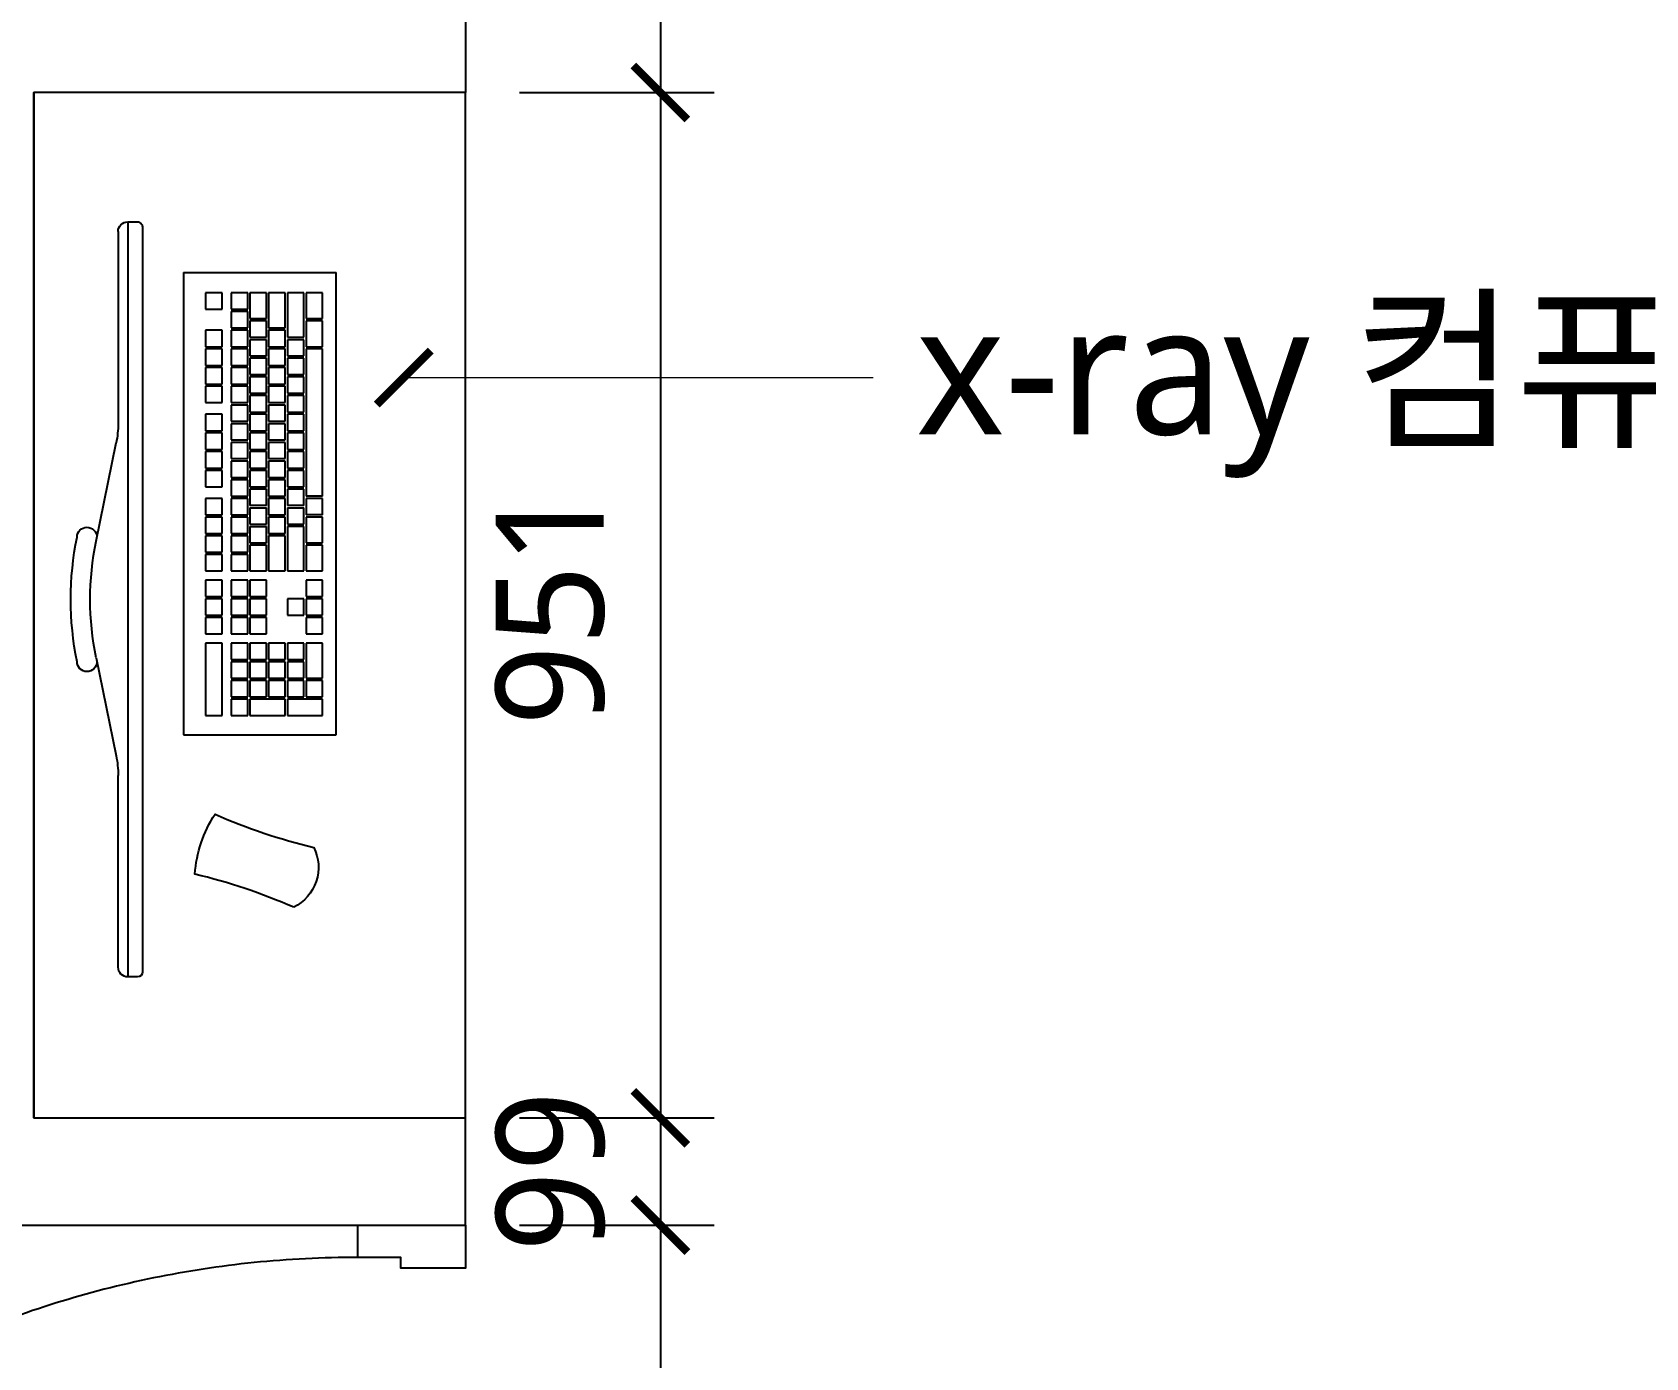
# Model space of a CAD drawing. Header units: metres. Extents: x 11578468 to 47831421, y -58341524 to -14256839.
# Drawn here: x 23792162 to 23793658, y -29026260 to -29025031 of the extents above; entities that cross this region are included whole.
import ezdxf

# ---------------------------------------------------------------- set-up
doc = ezdxf.new("R2010")
doc.units = ezdxf.units.M
doc.header["$LTSCALE"] = 50
doc.header["$MEASUREMENT"] = 0
doc.linetypes.add('CENTER2', pattern=[28.575, 19.05, -3.175, 3.175, -3.175])
doc.layers.get('0').update_dxf_attribs({"linetype": 'CONTINUOUS'})
doc.layers.get('DEFPOINTS').update_dxf_attribs({"linetype": 'CONTINUOUS'})
for name, color, linetype in [('TEX', 7, 'CONTINUOUS'), ('wall', 3, 'CONTINUOUS'), ('WIN', 4, 'CONTINUOUS'), ('家具', 251, 'CONTINUOUS'), ('가구', 6, 'CONTINUOUS')]:
    doc.layers.add(name, color=color, linetype=linetype)
doc.layers.add('text', color=7, linetype='CONTINUOUS', lineweight=0)
doc.layers.add('wall2', color=3, linetype='CONTINUOUS', lineweight=25)
doc.styles.add('HY 울릉도 L', font='malgun.ttf')
doc.styles.add('JT1', font='malgun.ttf')
doc.dimstyles.new('사본 50', dxfattribs={"dimscale": 50, "dimtxt": 2, "dimasz": 1, "dimexe": 1, "dimexo": 1, "dimgap": 1, "dimtad": 1, "dimdec": 0, "dimrnd": 0.05, "dimdsep": 46, "dimlunit": 6, "dimtxsty": 'HY 울릉도 L', "dimblk": 'ARCHTICK', "dimcen": 2.5, "dimdle": 1, "dimclrd": 133, "dimclre": 133, "dimclrt": 30, "dimadec": 0, "dimazin": 0, "dimtfac": 1, "dimtdec": 0, "dimtix": 1, "dimtmove": 2, "dimatfit": 3, "dimldrblk": 'ARCHTICK', "dimfxl": 1, "dimlwd": -1, "dimlwe": -1, "dimarcsym": 0})

# ---------------------------------------------------------------- blocks, each defined once
blk = doc.blocks.new('A$C6A105BC0')
for p, q in [((224.6, 104.4), (224.6, 246)), ((224.6, 246), (653.1, 246)), ((653.1, 104.4), (653.1, 246)), ((242.4, 233.2), (257.5, 233.2)), ((242.4, 200.8), (242.4, 233.2)), ((257.5, 233.2), (257.5, 200.8)), ((259.7, 218.1), (259.7, 233.2)), ((259.7, 233.2), (274.8, 233.2)), ((274.8, 233.2), (274.8, 218.1)), ((277, 233.2), (309.5, 233.2)), ((277, 218.1), (277, 233.2)), ((309.5, 233.2), (309.5, 218.1)), ((318.1, 233.2), (333.3, 233.2)), ((318.1, 218.1), (318.1, 233.2)), ((333.3, 233.2), (333.3, 218.1)), ((335.4, 218.1), (335.4, 233.2)), ((335.4, 233.2), (350.6, 233.2)), ((350.6, 233.2), (350.6, 218.1)), ((352.8, 233.2), (367.9, 233.2)), ((352.8, 218.1), (352.8, 233.2)), ((367.9, 233.2), (367.9, 218.1)), ((376.6, 233.2), (400.4, 233.2)), ((376.6, 218.1), (376.6, 233.2)), ((400.4, 233.2), (400.4, 218.1)), ((402.5, 233.2), (426.3, 233.2)), ((402.5, 218.1), (402.5, 233.2)), ((426.3, 233.2), (426.3, 218.1)), ((428.5, 233.2), (428.5, 218.1)), ((428.5, 233.2), (443.7, 233.2)), ((443.7, 233.2), (443.7, 218.1)), ((445.8, 233.2), (445.8, 218.1)), ((445.8, 233.2), (582.2, 233.2)), ((582.2, 233.2), (582.2, 218.1)), ((584.3, 233.2), (608.2, 233.2)), ((584.3, 218.1), (584.3, 233.2)), ((608.2, 233.2), (608.2, 218.1)), ((610.3, 233.2), (634.1, 233.2)), ((610.3, 218.1), (610.3, 233.2)), ((634.1, 233.2), (634.1, 218.1)), ((274.8, 218.1), (259.7, 218.1)), ((259.7, 200.8), (259.7, 215.9)), ((259.7, 215.9), (274.8, 215.9)), ((274.8, 215.9), (274.8, 200.8)), ((309.5, 218.1), (277, 218.1)), ((277, 215.9), (292.2, 215.9)), ((277, 200.8), (277, 215.9)), ((292.2, 215.9), (292.2, 200.8)), ((294.3, 215.9), (309.5, 215.9)), ((294.3, 200.8), (294.3, 215.9)), ((309.5, 215.9), (309.5, 200.8)), ((333.3, 218.1), (318.1, 218.1)), ((350.6, 218.1), (335.4, 218.1)), ((335.4, 215.9), (350.6, 215.9)), ((335.4, 200.8), (335.4, 215.9)), ((350.6, 215.9), (350.6, 200.8)), ((367.9, 218.1), (352.8, 218.1)), ((400.4, 218.1), (376.6, 218.1)), ((376.6, 215.9), (417.7, 215.9)), ((376.6, 200.8), (376.6, 215.9)), ((426.3, 218.1), (402.5, 218.1)), ((417.7, 215.9), (417.7, 200.8)), ((419.9, 215.9), (435, 215.9)), ((419.9, 200.8), (419.9, 215.9)), ((443.7, 218.1), (428.5, 218.1)), ((435, 200.8), (435, 215.9)), ((437.2, 215.9), (452.3, 215.9)), ((437.2, 215.9), (437.2, 200.8)), ((582.2, 218.1), (445.8, 218.1)), ((452.3, 215.9), (452.3, 200.8)), ((454.5, 200.8), (454.5, 215.9)), ((454.5, 215.9), (469.6, 215.9)), ((469.6, 215.9), (469.6, 200.8)), ((471.8, 200.8), (471.8, 215.9)), ((471.8, 215.9), (487, 215.9)), ((487, 215.9), (487, 200.8)), ((489.1, 215.9), (504.3, 215.9)), ((489.1, 200.8), (489.1, 215.9)), ((504.3, 215.9), (504.3, 200.8)), ((506.4, 215.9), (521.6, 215.9)), ((506.4, 200.8), (506.4, 215.9)), ((521.6, 215.9), (521.6, 200.8)), ((523.7, 215.9), (538.9, 215.9)), ((523.7, 200.8), (523.7, 215.9)), ((538.9, 215.9), (538.9, 200.8)), ((541.1, 215.9), (556.2, 215.9)), ((541.1, 200.8), (541.1, 215.9)), ((556.2, 215.9), (556.2, 200.8)), ((558.4, 215.9), (573.5, 215.9)), ((558.4, 200.8), (558.4, 215.9)), ((573.5, 215.9), (573.5, 200.8)), ((575.7, 215.9), (590.8, 215.9)), ((575.7, 200.8), (575.7, 215.9)), ((608.2, 218.1), (584.3, 218.1)), ((590.8, 215.9), (590.8, 200.8)), ((593, 215.9), (634.1, 215.9)), ((593, 200.8), (593, 215.9)), ((634.1, 218.1), (610.3, 218.1)), ((634.1, 215.9), (634.1, 200.8)), ((257.5, 200.8), (242.4, 200.8)), ((242.4, 198.6), (257.5, 198.6)), ((242.4, 166.1), (242.4, 198.6)), ((257.5, 198.6), (257.5, 166.1)), ((274.8, 200.8), (259.7, 200.8)), ((259.7, 198.6), (274.8, 198.6)), ((259.7, 183.4), (259.7, 198.6)), ((274.8, 198.6), (274.8, 183.4)), ((292.2, 200.8), (277, 200.8)), ((277, 198.6), (292.2, 198.6)), ((277, 183.4), (277, 198.6)), ((292.2, 198.6), (292.2, 183.4)), ((309.5, 200.8), (294.3, 200.8)), ((294.3, 198.6), (309.5, 198.6)), ((294.3, 183.4), (294.3, 198.6)), ((309.5, 198.6), (309.5, 183.4)), ((350.6, 200.8), (335.4, 200.8)), ((417.7, 200.8), (376.6, 200.8)), ((376.6, 198.6), (409, 198.6)), ((376.6, 183.4), (376.6, 198.6)), ((409, 198.6), (409, 183.4)), ((411.2, 198.6), (426.3, 198.6)), ((411.2, 183.4), (411.2, 198.6)), ((435, 200.8), (419.9, 200.8)), ((426.3, 198.6), (426.3, 183.4)), ((428.5, 198.6), (443.7, 198.6)), ((428.5, 183.4), (428.5, 198.6)), ((452.3, 200.8), (437.2, 200.8)), ((443.7, 198.6), (443.7, 183.4)), ((445.8, 198.6), (461, 198.6)), ((445.8, 183.4), (445.8, 198.6)), ((469.6, 200.8), (454.5, 200.8)), ((461, 198.6), (461, 183.4)), ((463.1, 183.4), (463.1, 198.6)), ((463.1, 198.6), (478.3, 198.6)), ((487, 200.8), (471.8, 200.8)), ((478.3, 198.6), (478.3, 183.4)), ((480.5, 198.6), (495.6, 198.6)), ((480.5, 183.4), (480.5, 198.6)), ((504.3, 200.8), (489.1, 200.8)), ((495.6, 198.6), (495.6, 183.4)), ((497.8, 198.6), (512.9, 198.6)), ((497.8, 183.4), (497.8, 198.6)), ((521.6, 200.8), (506.4, 200.8)), ((512.9, 198.6), (512.9, 183.4)), ((515.1, 198.6), (530.2, 198.6)), ((515.1, 183.4), (515.1, 198.6)), ((538.9, 200.8), (523.7, 200.8)), ((530.2, 198.6), (530.2, 183.4)), ((532.4, 198.6), (547.6, 198.6)), ((532.4, 183.4), (532.4, 198.6)), ((556.2, 200.8), (541.1, 200.8)), ((547.6, 198.6), (547.6, 183.4)), ((549.7, 183.4), (549.7, 198.6)), ((549.7, 198.6), (564.9, 198.6)), ((573.5, 200.8), (558.4, 200.8)), ((564.9, 198.6), (564.9, 183.4)), ((567, 198.6), (582.2, 198.6)), ((567, 183.4), (567, 198.6)), ((590.8, 200.8), (575.7, 200.8)), ((582.2, 198.6), (582.2, 183.4)), ((584.3, 198.6), (599.5, 198.6)), ((584.3, 183.4), (584.3, 198.6)), ((634.1, 200.8), (593, 200.8)), ((599.5, 198.6), (599.5, 183.4)), ((601.7, 198.6), (634.1, 198.6)), ((601.7, 183.4), (601.7, 198.6)), ((634.1, 198.6), (634.1, 183.4)), ((274.8, 183.4), (259.7, 183.4)), ((259.7, 181.3), (274.8, 181.3)), ((259.7, 166.1), (259.7, 181.3)), ((274.8, 181.3), (274.8, 166.1)), ((292.2, 183.4), (277, 183.4)), ((277, 181.3), (292.2, 181.3)), ((277, 166.1), (277, 181.3)), ((292.2, 181.3), (292.2, 166.1)), ((309.5, 183.4), (294.3, 183.4)), ((294.3, 181.3), (309.5, 181.3)), ((294.3, 166.1), (294.3, 181.3)), ((309.5, 181.3), (309.5, 166.1)), ((318.1, 181.3), (333.3, 181.3)), ((318.1, 166.1), (318.1, 181.3)), ((333.3, 181.3), (333.3, 166.1)), ((335.4, 181.3), (350.6, 181.3)), ((335.4, 166.1), (335.4, 181.3)), ((350.6, 181.3), (350.6, 166.1)), ((352.8, 181.3), (367.9, 181.3)), ((352.8, 166.1), (352.8, 181.3)), ((367.9, 181.3), (367.9, 166.1)), ((409, 183.4), (376.6, 183.4)), ((376.6, 181.3), (400.4, 181.3)), ((376.6, 166.1), (376.6, 181.3)), ((400.4, 181.3), (400.4, 166.1)), ((402.5, 181.3), (417.7, 181.3)), ((402.5, 166.1), (402.5, 181.3)), ((426.3, 183.4), (411.2, 183.4)), ((417.7, 166.1), (417.7, 181.3)), ((419.9, 181.3), (435, 181.3)), ((419.9, 166.1), (419.9, 181.3)), ((443.7, 183.4), (428.5, 183.4)), ((435, 166.1), (435, 181.3)), ((437.2, 181.3), (452.3, 181.3)), ((437.2, 181.3), (437.2, 166.1)), ((461, 183.4), (445.8, 183.4)), ((452.3, 181.3), (452.3, 166.1)), ((454.5, 181.3), (469.6, 181.3)), ((454.5, 166.1), (454.5, 181.3)), ((478.3, 183.4), (463.1, 183.4)), ((469.6, 181.3), (469.6, 166.1)), ((471.8, 166.1), (471.8, 181.3)), ((471.8, 181.3), (487, 181.3)), ((495.6, 183.4), (480.5, 183.4)), ((487, 181.3), (487, 166.1)), ((489.1, 166.1), (489.1, 181.3)), ((489.1, 181.3), (504.3, 181.3)), ((512.9, 183.4), (497.8, 183.4)), ((504.3, 181.3), (504.3, 166.1)), ((506.4, 166.1), (506.4, 181.3)), ((506.4, 181.3), (521.6, 181.3)), ((530.2, 183.4), (515.1, 183.4)), ((521.6, 181.3), (521.6, 166.1)), ((523.7, 181.3), (538.9, 181.3)), ((523.7, 166.1), (523.7, 181.3)), ((547.6, 183.4), (532.4, 183.4)), ((538.9, 181.3), (538.9, 166.1)), ((541.1, 181.3), (556.2, 181.3)), ((541.1, 166.1), (541.1, 181.3)), ((564.9, 183.4), (549.7, 183.4)), ((556.2, 181.3), (556.2, 166.1)), ((558.4, 181.3), (573.5, 181.3)), ((558.4, 166.1), (558.4, 181.3)), ((582.2, 183.4), (567, 183.4)), ((573.5, 181.3), (573.5, 166.1)), ((575.7, 181.3), (590.8, 181.3)), ((575.7, 166.1), (575.7, 181.3)), ((599.5, 183.4), (584.3, 183.4)), ((590.8, 181.3), (590.8, 166.1)), ((593, 181.3), (608.2, 181.3)), ((593, 166.1), (593, 181.3)), ((634.1, 183.4), (601.7, 183.4)), ((608.2, 181.3), (608.2, 166.1)), ((610.3, 181.3), (634.1, 181.3)), ((610.3, 166.1), (610.3, 181.3)), ((634.1, 181.3), (634.1, 166.1)), ((257.5, 166.1), (242.4, 166.1)), ((274.8, 166.1), (259.7, 166.1)), ((292.2, 166.1), (277, 166.1)), ((309.5, 166.1), (294.3, 166.1)), ((333.3, 166.1), (318.1, 166.1)), ((350.6, 166.1), (335.4, 166.1)), ((367.9, 166.1), (352.8, 166.1)), ((400.4, 166.1), (376.6, 166.1)), ((417.7, 166.1), (402.5, 166.1)), ((435, 166.1), (419.9, 166.1)), ((452.3, 166.1), (437.2, 166.1)), ((469.6, 166.1), (454.5, 166.1)), ((487, 166.1), (471.8, 166.1)), ((504.3, 166.1), (489.1, 166.1)), ((521.6, 166.1), (506.4, 166.1)), ((538.9, 166.1), (523.7, 166.1)), ((556.2, 166.1), (541.1, 166.1)), ((573.5, 166.1), (558.4, 166.1)), ((590.8, 166.1), (575.7, 166.1)), ((608.2, 166.1), (593, 166.1)), ((634.1, 166.1), (610.3, 166.1)), ((242.4, 164), (257.5, 164)), ((242.4, 148.8), (242.4, 164)), ((257.5, 164), (257.5, 148.8)), ((259.7, 148.8), (259.7, 164)), ((259.7, 164), (274.8, 164)), ((274.8, 164), (274.8, 148.8)), ((277, 164), (292.2, 164)), ((277, 148.8), (277, 164)), ((292.2, 164), (292.2, 148.8)), ((294.3, 148.8), (294.3, 164)), ((294.3, 164), (309.5, 164)), ((309.5, 164), (309.5, 148.8)), ((318.1, 164), (333.3, 164)), ((318.1, 148.8), (318.1, 164)), ((333.3, 164), (333.3, 148.8)), ((335.4, 148.8), (335.4, 164)), ((335.4, 164), (350.6, 164)), ((350.6, 164), (350.6, 148.8)), ((352.8, 148.8), (352.8, 164)), ((352.8, 164), (367.9, 164)), ((367.9, 164), (367.9, 148.8)), ((376.6, 164), (391.7, 164)), ((376.6, 148.8), (376.6, 164)), ((391.7, 164), (391.7, 148.8)), ((393.9, 148.8), (393.9, 164)), ((393.9, 164), (409, 164)), ((409, 164), (409, 148.8)), ((411.2, 148.8), (411.2, 164)), ((411.2, 164), (426.3, 164)), ((426.3, 164), (426.3, 148.8)), ((428.5, 148.8), (428.5, 164)), ((428.5, 164), (443.7, 164)), ((443.7, 164), (443.7, 148.8)), ((445.8, 148.8), (445.8, 164)), ((445.8, 164), (461, 164)), ((461, 164), (461, 148.8)), ((463.1, 148.8), (463.1, 164)), ((463.1, 164), (478.3, 164)), ((478.3, 164), (478.3, 148.8)), ((480.5, 164), (495.6, 164)), ((480.5, 148.8), (480.5, 164)), ((495.6, 164), (495.6, 148.8)), ((497.8, 148.8), (497.8, 164)), ((497.8, 164), (512.9, 164)), ((512.9, 164), (512.9, 148.8)), ((515.1, 164), (530.2, 164)), ((515.1, 148.8), (515.1, 164)), ((530.2, 164), (530.2, 148.8)), ((532.4, 148.8), (532.4, 164)), ((532.4, 164), (547.6, 164)), ((547.6, 164), (547.6, 148.8)), ((549.7, 148.8), (549.7, 164)), ((549.7, 164), (564.9, 164)), ((564.9, 164), (564.9, 148.8)), ((567, 164), (582.2, 164)), ((567, 148.8), (567, 164)), ((582.2, 164), (582.2, 148.8)), ((584.3, 148.8), (584.3, 164)), ((584.3, 164), (599.5, 164)), ((599.5, 164), (599.5, 148.8)), ((601.7, 148.8), (601.7, 164)), ((601.7, 164), (616.8, 164)), ((616.8, 164), (616.8, 148.8)), ((619, 164), (634.1, 164)), ((619, 148.8), (619, 164)), ((634.1, 164), (634.1, 148.8)), ((257.5, 148.8), (242.4, 148.8)), ((242.4, 140.2), (309.5, 140.2)), ((242.4, 125), (242.4, 140.2)), ((274.8, 148.8), (259.7, 148.8)), ((292.2, 148.8), (277, 148.8)), ((309.5, 148.8), (294.3, 148.8)), ((309.5, 140.2), (309.5, 125)), ((333.3, 148.8), (318.1, 148.8)), ((318.1, 140.2), (333.3, 140.2)), ((318.1, 125), (318.1, 140.2)), ((333.3, 140.2), (333.3, 125)), ((350.6, 148.8), (335.4, 148.8)), ((335.4, 125), (335.4, 140.2)), ((335.4, 140.2), (350.6, 140.2)), ((350.6, 140.2), (350.6, 125)), ((367.9, 148.8), (352.8, 148.8)), ((352.8, 140.2), (367.9, 140.2)), ((352.8, 125), (352.8, 140.2)), ((367.9, 140.2), (367.9, 125)), ((391.7, 148.8), (376.6, 148.8)), ((376.6, 140.2), (391.7, 140.2)), ((376.6, 125), (376.6, 140.2)), ((391.7, 140.2), (391.7, 125)), ((409, 148.8), (393.9, 148.8)), ((393.9, 140.2), (409, 140.2)), ((393.9, 125), (393.9, 140.2)), ((409, 140.2), (409, 125)), ((426.3, 148.8), (411.2, 148.8)), ((411.2, 140.2), (426.3, 140.2)), ((411.2, 125), (411.2, 140.2)), ((426.3, 140.2), (426.3, 125)), ((443.7, 148.8), (428.5, 148.8)), ((428.5, 140.2), (443.7, 140.2)), ((428.5, 125), (428.5, 140.2)), ((443.7, 140.2), (443.7, 125)), ((461, 148.8), (445.8, 148.8)), ((454.5, 140.2), (469.6, 140.2)), ((454.5, 125), (454.5, 140.2)), ((478.3, 148.8), (463.1, 148.8)), ((469.6, 140.2), (469.6, 125)), ((471.8, 125), (471.8, 140.2)), ((471.8, 140.2), (487, 140.2)), ((495.6, 148.8), (480.5, 148.8)), ((487, 140.2), (487, 125)), ((489.1, 140.2), (504.3, 140.2)), ((489.1, 125), (489.1, 140.2)), ((512.9, 148.8), (497.8, 148.8)), ((504.3, 140.2), (504.3, 125)), ((506.4, 140.2), (521.6, 140.2)), ((506.4, 125), (506.4, 140.2)), ((530.2, 148.8), (515.1, 148.8)), ((521.6, 140.2), (521.6, 125)), ((547.6, 148.8), (532.4, 148.8)), ((532.4, 125), (532.4, 140.2)), ((532.4, 140.2), (547.6, 140.2)), ((547.6, 140.2), (547.6, 125)), ((564.9, 148.8), (549.7, 148.8)), ((549.7, 140.2), (564.9, 140.2)), ((549.7, 125), (549.7, 140.2)), ((564.9, 140.2), (564.9, 125)), ((582.2, 148.8), (567, 148.8)), ((567, 140.2), (582.2, 140.2)), ((567, 125), (567, 140.2)), ((582.2, 140.2), (582.2, 125)), ((599.5, 148.8), (584.3, 148.8)), ((584.3, 140.2), (599.5, 140.2)), ((584.3, 125), (584.3, 140.2)), ((599.5, 140.2), (599.5, 125)), ((616.8, 148.8), (601.7, 148.8)), ((634.1, 148.8), (619, 148.8)), ((619, 140.2), (634.1, 140.2)), ((619, 125), (619, 140.2)), ((634.1, 140.2), (634.1, 125)), ((309.5, 125), (242.4, 125)), ((333.3, 125), (318.1, 125)), ((350.6, 125), (335.4, 125)), ((367.9, 125), (352.8, 125)), ((391.7, 125), (376.6, 125)), ((409, 125), (393.9, 125)), ((426.3, 125), (411.2, 125)), ((443.7, 125), (428.5, 125)), ((469.6, 125), (454.5, 125)), ((487, 125), (471.8, 125)), ((504.3, 125), (489.1, 125)), ((521.6, 125), (506.4, 125)), ((547.6, 125), (532.4, 125)), ((564.9, 125), (549.7, 125)), ((582.2, 125), (567, 125)), ((599.5, 125), (584.3, 125)), ((634.1, 125), (619, 125)), ((653.1, 104.4), (224.6, 104.4)), ((695.5, 66.4), (4.5, 66.4)), ((700, 52.9), (700, 61.9)), ((700, 52.9), (700, 52.9)), ((404.1, 23.5), (495.1, 42.1)), ((691, 43.9), (513.1, 43.9))]:
    blk.add_line(p, q)
blk.add_lwpolyline([(64.6, 206.6, -0.043661), (95.3, 115.1, 0.131652), (150.8, 133.8, -0.043661), (120, 225.3, 0.414214)], format="xyb", close=True)
blk.add_lwpolyline([(295.9, 23.5), (204.9, 42.1)])
for centre, radius, start, end in [((4.5, 61.9), 4.5, 90, 180), ((695.5, 61.9), 4.5, 360, 90), ((691, 52.9), 9, 270, 360), ((186.9, -46.1), 90, 78.4398, 90), ((513.1, -46.1), 90, 90, 101.5601), ((292.3, 15), 9.2, 90, 270), ((350, 288), 270, 258.4398, 281.5601), ((407.7, 15), 9.2, 270, 90), ((350, 288), 288, 258.4398, 281.5601)]:
    blk.add_arc(centre, radius, start, end)
at = {"layer": '家具', "color": 251, "true_color": 0x636466}
for p, q in [((0, 61.9), (0, 52.9)), ((700, 52.9), (0, 52.9)), ((0, 52.9), (0, 52.9)), ((9, 43.9), (186.9, 43.9))]:
    blk.add_line(p, q, dxfattribs=at)
blk.add_arc((9, 52.9), 9, 180, 270, dxfattribs=at)
blk = doc.blocks.new('_ArchTick')
at = {"color": 0, "linetype": 'ByBlock', "const_width": 0.15}
blk.add_lwpolyline([(-0.5, -0.5), (0.5, 0.5)], dxfattribs=at)
blk = doc.blocks.new('*U2343')
at = {"layer": 'WIN', "linetype": 'Continuous', "transparency": 33554687}
for points in [[(30, 1140), (30, 200), (70, 200), (70, 1140)], [(0, 200), (0, 100), (40, 100), (40, 160), (30, 160), (30, 200)], [(1000, 200), (1000, 100), (960, 100), (960, 160), (970, 160), (970, 200)]]:
    blk.add_lwpolyline(points, close=True, dxfattribs=at)
at = {"layer": 'WIN', "linetype": 'CENTER2', "ltscale": 20, "transparency": 33554687}
blk.add_arc((30, 200), 940, 0, 90, dxfattribs=at)
blk = doc.blocks.new('*D2365')
at = {"layer": 'DEFPOINTS', "color": 0}
for p in [(23792563.7, -29024486.6), (23792563.7, -29025086.6), (23792744.2, -29025086.6)]:
    blk.add_point(p, dxfattribs=at)
at = {"layer": 'wall', "color": 133, "ltscale": 10}
for p, q in [((23792744.2, -29024436.6), (23792744.2, -29025136.6)), ((23792613.7, -29024486.6), (23792794.2, -29024486.6)), ((23792613.7, -29025086.6), (23792794.2, -29025086.6))]:
    blk.add_line(p, q, dxfattribs=at)
at = {"layer": 'wall', "color": 133, "xscale": 50, "yscale": 50, "zscale": 50}
for p, rotation in [((23792744.2, -29024486.6), 90), ((23792744.2, -29025086.6), 270)]:
    blk.add_blockref('_ArchTick', p, dxfattribs=dict(at, rotation=rotation))
at = {"layer": 'wall', "color": 30, "ltscale": 10, "insert": (23792642.5, -29024786.6), "char_height": 100, "attachment_point": 5, "rotation": 90, "style": 'HY 울릉도 L'}
blk.add_mtext('600', dxfattribs=at)
blk = doc.blocks.new('*D2366')
at = {"layer": 'DEFPOINTS', "color": 0}
for p in [(23792563.7, -29025086.6), (23792563.7, -29026037.2), (23792744.2, -29026037.2)]:
    blk.add_point(p, dxfattribs=at)
at = {"layer": 'wall', "color": 133, "ltscale": 10}
for p, q in [((23792744.2, -29025036.6), (23792744.2, -29026087.2)), ((23792613.7, -29025086.6), (23792794.2, -29025086.6)), ((23792613.7, -29026037.2), (23792794.2, -29026037.2))]:
    blk.add_line(p, q, dxfattribs=at)
at = {"layer": 'wall', "color": 133, "xscale": 50, "yscale": 50, "zscale": 50}
for p, rotation in [((23792744.2, -29025086.6), 90), ((23792744.2, -29026037.2), 270)]:
    blk.add_blockref('_ArchTick', p, dxfattribs=dict(at, rotation=rotation))
at = {"layer": 'wall', "color": 30, "ltscale": 10, "insert": (23792642.3, -29025561.9), "char_height": 100, "attachment_point": 5, "rotation": 90, "style": 'HY 울릉도 L'}
blk.add_mtext('951', dxfattribs=at)
blk = doc.blocks.new('*D2367')
at = {"layer": 'DEFPOINTS', "color": 0}
for p in [(23792563.7, -29026037.2), (23792563.7, -29026136.6), (23792744.2, -29026136.6)]:
    blk.add_point(p, dxfattribs=at)
at = {"layer": 'wall', "color": 133, "ltscale": 10}
for p, q in [((23792744.2, -29025987.2), (23792744.2, -29026186.6)), ((23792613.7, -29026037.2), (23792794.2, -29026037.2)), ((23792613.7, -29026136.6), (23792794.2, -29026136.6))]:
    blk.add_line(p, q, dxfattribs=at)
at = {"layer": 'wall', "color": 133, "xscale": 50, "yscale": 50, "zscale": 50}
for p, rotation in [((23792744.2, -29026037.2), 270), ((23792744.2, -29026136.6), 90)]:
    blk.add_blockref('_ArchTick', p, dxfattribs=dict(at, rotation=rotation))
at = {"layer": 'wall', "color": 30, "ltscale": 10, "insert": (23792642.5, -29026086.9), "char_height": 100, "attachment_point": 5, "rotation": 90, "style": 'HY 울릉도 L'}
blk.add_mtext('99', dxfattribs=at)
blk = doc.blocks.new('*D2368')
at = {"layer": 'DEFPOINTS', "color": 0}
for p in [(23792563.7, -29026136.6), (23792563.7, -29027136.6), (23792744.2, -29027136.6)]:
    blk.add_point(p, dxfattribs=at)
at = {"layer": 'wall', "color": 133, "ltscale": 10}
for p, q in [((23792744.2, -29026086.6), (23792744.2, -29027186.6)), ((23792613.7, -29026136.6), (23792794.2, -29026136.6)), ((23792613.7, -29027136.6), (23792794.2, -29027136.6))]:
    blk.add_line(p, q, dxfattribs=at)
at = {"layer": 'wall', "color": 133, "xscale": 50, "yscale": 50, "zscale": 50}
for p, rotation in [((23792744.2, -29026136.6), 90), ((23792744.2, -29027136.6), 270)]:
    blk.add_blockref('_ArchTick', p, dxfattribs=dict(at, rotation=rotation))
at = {"layer": 'wall', "color": 30, "ltscale": 10, "insert": (23792633.9, -29026636.6), "char_height": 100, "attachment_point": 5, "rotation": 90, "style": 'HY 울릉도 L'}
blk.add_mtext('1,000', dxfattribs=at)

msp = doc.modelspace()

# ---------------------------------------------------------------- linework, layer by layer
at = {"layer": 'wall', "ltscale": 10}
for p, q in [((23792563.7, -29024486.6), (23792563.7, -29025086.6)), ((23792563.7, -29025086.6), (23792163.6, -29025086.6)), ((23792163.6, -29026037.2), (23792163.6, -29025086.6)), ((23792163.6, -29026037.2), (23792563.7, -29026037.2)), ((23792563.7, -29026136.6), (23792563.7, -29026037.2)), ((23792063.6, -29026136.6), (23792563.7, -29026136.6))]:
    msp.add_line(p, q, dxfattribs=at)
at = {"layer": 'wall2'}
msp.add_line((23792163.7, -29026036.7), (23792163.7, -29025986.7), dxfattribs=at)
at = {"layer": '가구', "ltscale": 10}
msp.add_lwpolyline([(23792563.7, -29025086.6), (23792163.6, -29025086.6), (23792163.6, -29026037.2), (23792563.7, -29026037.2)], close=True, dxfattribs=at)

# ---------------------------------------------------------------- block references
at = {"layer": 'WIN', "linetype": 'Continuous', "rotation": 90.00000000000001}
msp.add_blockref('*U2343', (23792663.7, -29027136.6), dxfattribs=at)
at = {"layer": '家具', "color": 251, "true_color": 0x636466, "xscale": -1, "rotation": 270.001428309615}
msp.add_blockref('A$C6A105BC0', (23792197.7, -29025906.6), dxfattribs=at)

# ---------------------------------------------------------------- texts
at = {"layer": 'TEX', "style": 'JT1'}
msp.add_text('x-ray 컴퓨터', height=120, dxfattribs=at).set_placement((23792980.9, -29025403.6))

# ---------------------------------------------------------------- dimensions: what is measured, and where the dimension line sits
at = {"layer": 'wall', "ltscale": 10}
for base, p1, p2, picture, middle in [((23792744.2, -29025086.6), (23792563.7, -29024486.6), (23792563.7, -29025086.6), '*D2365', (23792642.5, -29024786.6)), ((23792744.2, -29026037.2), (23792563.7, -29025086.6), (23792563.7, -29026037.2), '*D2366', (23792642.3, -29025561.9)), ((23792744.2, -29026136.6), (23792563.7, -29026037.2), (23792563.7, -29026136.6), '*D2367', (23792642.5, -29026086.9)), ((23792744.2, -29027136.6), (23792563.7, -29026136.6), (23792563.7, -29027136.6), '*D2368', (23792633.9, -29026636.6))]:
    dim = msp.add_linear_dim(base=base, p1=p1, p2=p2, angle=90, dimstyle='사본 50', dxfattribs=at)
    dim.commit()
    dim.dimension.update_dxf_attribs({"geometry": picture, "text_midpoint": middle})

# ---------------------------------------------------------------- leaders
at = {"layer": 'text'}
msp.add_leader([(23792506.3, -29025351), (23792941.5, -29025351)], dimstyle='사본 50', override={"dimgap": 1, "dimtad": 0}, dxfattribs=at)

doc.saveas('drawing.dxf')
